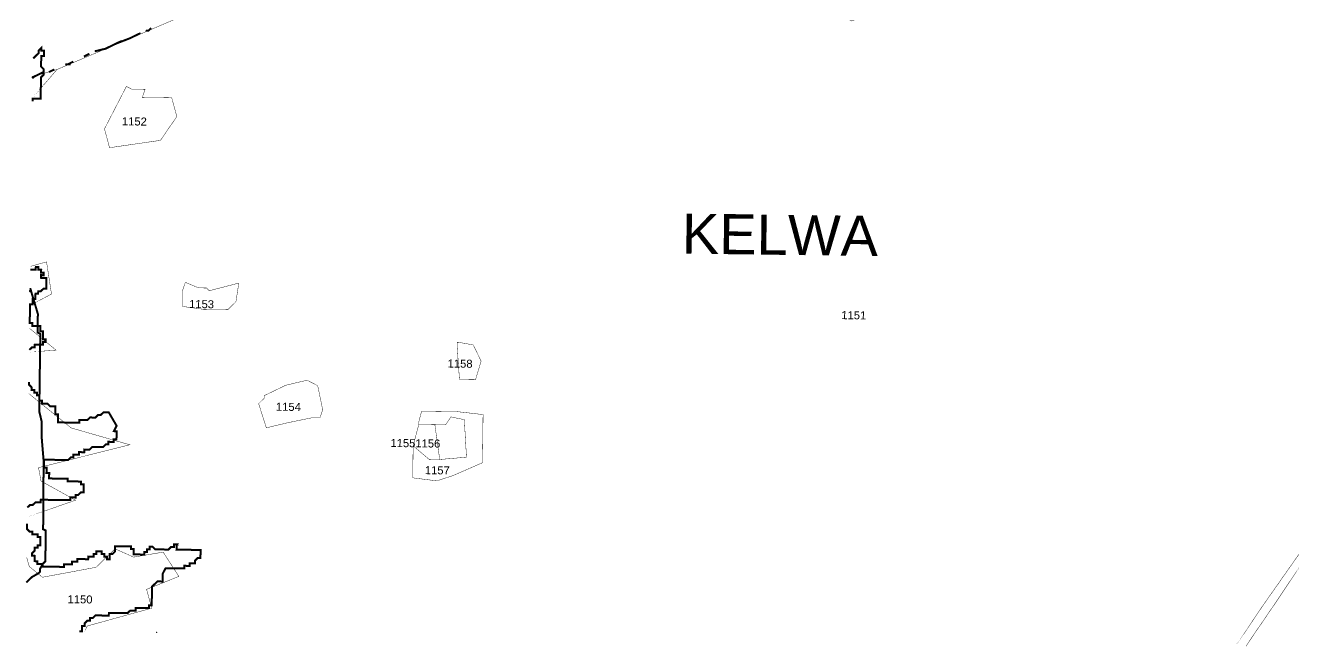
# Model space of a CAD drawing. Header units: metres. Extents: x 259278 to 277237, y 2171369 to 2185379.
# Drawn here: x 264101 to 265982, y 2171515 to 2172436 of the extents above; entities that cross this region are included whole.
import ezdxf

# ---------------------------------------------------------------- set-up
doc = ezdxf.new("R2010")
doc.units = ezdxf.units.M
doc.header["$MEASUREMENT"] = 0
for name, color, linetype in [('CRZ LINE FOR RIVER OR CREEK', 84, 'Continuous'), ('HAZARDS LINE', 1, 'Continuous'), ('SURVEY NO.', 7, 'Continuous'), ('SURVEY PLOT BOUNDARY', 35, 'Continuous'), ('VILLAGE BOUNDARY', 212, 'Continuous'), ('VILLAGE NAME', 3, 'Continuous')]:
    doc.layers.add(name, color=color, linetype=linetype)
doc.styles.add('PDF Arial', font='arial.ttf')

msp = doc.modelspace()

# ---------------------------------------------------------------- linework, layer by layer
at = {"layer": 'CRZ LINE FOR RIVER OR CREEK', "ltscale": 0.05, "const_width": 2.97}
msp.add_lwpolyline([(264103, 2171609.9), (264111, 2171617.8), (264121, 2171623.6), (264123, 2171625.5), (264123, 2171629.5), (264127.1, 2171637.4), (264131.1, 2171641.3), (264131.6, 2171675), (264131.7, 2171686.9), (264127.8, 2171688.9), (264128.1, 2171716.7), (264128.5, 2171790.8), (264125.6, 2171825.9), (264125.4, 2171849.7), (264122.1, 2171863.5), (264122.8, 2171917), (264123.1, 2171938.8), (264123.5, 2171970.5), (264123.6, 2171978.5), (264119.7, 2171980.5), (264120, 2172008.2), (264108.6, 2172046.5)], dxfattribs=at)
at = {"layer": 'CRZ LINE FOR RIVER OR CREEK', "lineweight": 50}
msp.add_point((264108.6, 2172042.1), dxfattribs=at)
at = {"layer": 'HAZARDS LINE', "lineweight": 18, "const_width": 2.97}
for points in [[(264112.2, 2172323.6), (264112.3, 2172327.6), (264124.2, 2172327.4), (264124.6, 2172359.1), (264128.6, 2172363), (264128.7, 2172371), (264124.8, 2172375), (264125, 2172390.8), (264129, 2172390.8), (264129.1, 2172398.7), (264125.1, 2172398.8), (264125.2, 2172402.7), (264121.2, 2172398.8), (264121.1, 2172394.9), (264117.1, 2172391), (264113.1, 2172387)], [(264107.4, 2171954.9), (264111.5, 2171958.8), (264115.4, 2171958.7), (264115.5, 2171962.7), (264127.4, 2171962.5), (264127.4, 2171966.5), (264131.4, 2171966.5), (264131.4, 2171970.4), (264127.5, 2171970.5), (264127.6, 2171982.4), (264123.7, 2171982.4), (264123.8, 2171990.4), (264111.9, 2171990.5), (264111.9, 2171994.5), (264108, 2171994.5), (264108.3, 2172022.3), (264112.3, 2172022.2), (264112.4, 2172030.2), (264116.4, 2172030.1), (264116.5, 2172038), (264120.4, 2172038), (264120.5, 2172041.9), (264124.4, 2172041.9), (264128.5, 2172045.8), (264132.4, 2172045.8), (264132.6, 2172061.6), (264124.7, 2172061.7), (264124.8, 2172065.7), (264128.7, 2172065.6), (264128.8, 2172069.6), (264124.8, 2172069.6), (264124.9, 2172073.6), (264120.9, 2172073.7), (264120.9, 2172077.6), (264117, 2172077.7), (264116.9, 2172073.7), (264109, 2172073.8)], [(264106.8, 2171907.3), (264106.8, 2171903.3), (264110.7, 2171899.3), (264110.6, 2171895.4), (264114.6, 2171895.3), (264114.6, 2171891.3), (264118.5, 2171891.3), (264118.5, 2171887.3), (264122.4, 2171887.3), (264122.3, 2171879.3), (264126.3, 2171879.3), (264126.2, 2171875.3), (264134.2, 2171875.2), (264138.1, 2171871.2), (264146, 2171871.1), (264145.9, 2171859.2), (264149.8, 2171859.2), (264149.7, 2171847.3), (264181.4, 2171846.8), (264181.4, 2171850.8), (264193.3, 2171850.7), (264197.3, 2171854.6), (264205.3, 2171854.5), (264209.3, 2171858.4), (264213.2, 2171858.3), (264217.3, 2171862.2), (264225.2, 2171862.1), (264236.8, 2171842.2), (264232.8, 2171834.3), (264236.7, 2171834.2), (264236.6, 2171822.3), (264232.6, 2171822.4), (264232.5, 2171818.4), (264224.6, 2171818.5), (264224.6, 2171814.6), (264220.6, 2171814.6), (264216.6, 2171810.7), (264200.7, 2171810.9), (264196.7, 2171807), (264188.8, 2171807.1), (264188.7, 2171803.1), (264180.8, 2171803.2), (264180.8, 2171799.3), (264172.8, 2171799.4), (264172.8, 2171795.4), (264168.8, 2171795.5), (264164.8, 2171791.5), (264129.1, 2171792), (264129, 2171780.1), (264132.9, 2171780.1), (264132.8, 2171772.1), (264136.8, 2171772.1), (264136.7, 2171764.2), (264140.7, 2171764.1), (264164.4, 2171763.8), (264164.4, 2171759.8), (264184.2, 2171759.6), (264184.2, 2171755.6), (264188.1, 2171755.5), (264188, 2171743.7), (264184, 2171743.7), (264180, 2171739.8), (264176, 2171739.8), (264176, 2171735.9), (264168, 2171736), (264168, 2171732), (264124.4, 2171732.6), (264124.3, 2171728.6), (264116.4, 2171728.7), (264112.4, 2171724.8), (264108.4, 2171724.9), (264104.4, 2171721)], [(264104.1, 2171697.2), (264104, 2171689.2), (264107.9, 2171685.2), (264111.9, 2171685.2), (264111.8, 2171681.2), (264119.7, 2171681.1), (264119.7, 2171677.1), (264123.7, 2171677.1), (264123.5, 2171665.2), (264119.5, 2171665.2), (264119.5, 2171661.3), (264115.5, 2171661.3), (264115.5, 2171657.4), (264111.5, 2171653.4), (264111.4, 2171649.5), (264115.4, 2171649.4), (264115.3, 2171641.5), (264119.2, 2171641.4), (264119.2, 2171637.5), (264127.1, 2171637.4), (264127.1, 2171633.4), (264158.8, 2171633), (264158.8, 2171637), (264170.7, 2171636.8), (264170.8, 2171640.8), (264178.7, 2171640.7), (264178.7, 2171644.6), (264194.6, 2171644.4), (264194.7, 2171648.4), (264202.6, 2171648.3), (264202.6, 2171652.3), (264206.6, 2171652.2), (264206.6, 2171656.2), (264214.6, 2171656.1), (264214.5, 2171652.1), (264218.5, 2171652.1), (264218.4, 2171648.1), (264222.4, 2171648), (264222.4, 2171644.1), (264226.3, 2171644), (264226.4, 2171651.9), (264230.4, 2171651.9), (264234.4, 2171655.8), (264234.5, 2171663.7), (264258.3, 2171663.4), (264258.2, 2171659.5), (264262.2, 2171659.4), (264262.1, 2171651.5), (264278, 2171651.3), (264278, 2171655.2), (264282, 2171655.2), (264282, 2171659.2), (264286, 2171659.1), (264286, 2171663.1), (264290, 2171663), (264293.9, 2171659), (264313.7, 2171658.7), (264317.7, 2171662.7), (264321.7, 2171662.6), (264321.8, 2171666.6), (264325.7, 2171666.5), (264325.6, 2171658.6), (264361.3, 2171658.1), (264361.1, 2171646.2), (264357.2, 2171646.3), (264353.2, 2171642.4), (264353.1, 2171638.4), (264345.2, 2171638.5), (264345.1, 2171634.5), (264337.2, 2171634.6), (264337.2, 2171630.7), (264309.4, 2171631), (264305.3, 2171623.2), (264305.2, 2171611.3), (264297.3, 2171611.4), (264293.2, 2171607.5), (264289.2, 2171603.5), (264288.9, 2171575.8), (264284.9, 2171575.8), (264284.8, 2171571.9), (264265, 2171572.1), (264265, 2171568.2), (264257, 2171568.3), (264253, 2171564.4), (264225.3, 2171564.7), (264225.2, 2171560.8), (264205.4, 2171561), (264201.4, 2171557.1), (264197.4, 2171557.2), (264197.4, 2171553.2), (264193.4, 2171553.2), (264189.4, 2171549.3), (264189.3, 2171545.4), (264185.4, 2171545.4), (264185.3, 2171537.5), (264181.3, 2171537.5)]]:
    msp.add_lwpolyline(points, dxfattribs=at)
msp.add_lwpolyline([(264329.7, 2171666.5), (264325.7, 2171666.5)], close=True, dxfattribs=at)
at = {"layer": 'HAZARDS LINE', "lineweight": 18}
msp.add_point((264296.3, 2171536), dxfattribs=at)
at = {"layer": 'SURVEY PLOT BOUNDARY', "lineweight": 18, "const_width": 0.595}
for points in [[(264112.3, 2172329), (264148.5, 2172370.7), (264284.1, 2172428.4), (264320, 2172443.8), (264359.8, 2172459.2), (264435.8, 2172509.7), (264475.9, 2172540.9), (264527.8, 2172572), (264551.8, 2172587.5), (264635.8, 2172642), (264735.1, 2172656.5), (264810.6, 2172667.4), (264878.1, 2172678.5), (264878, 2172670.5), (264917.6, 2172666), (264927.6, 2172523.2), (264983.3, 2172538.3), (265126.2, 2172544.4), (265134.1, 2172548.2), (265145.9, 2172536.2), (265181.3, 2172515.9), (265256.2, 2172479.2), (265327, 2172442.6), (265442.7, 2172492.7), (265467.8, 2172595.4), (265464.4, 2172639.1), (265563.8, 2172657.6), (265553.4, 2172772.8), (265601, 2172780.1), (265553.4, 2172772.8), (265438.2, 2172758.4), (265307.1, 2172740.3), (265303.1, 2172736.4), (265207.8, 2172725.7), (265195.9, 2172721.9), (265184, 2172722.1), (265112.5, 2172711.1), (265005.2, 2172696.6), (264894, 2172682.2), (264882.1, 2172678.4), (264878.1, 2172678.5), (264810.6, 2172667.4), (264735.1, 2172656.5), (264635.8, 2172642), (264551.8, 2172587.5), (264527.8, 2172572), (264475.9, 2172540.9), (264435.8, 2172509.7), (264359.8, 2172459.2), (264320, 2172443.8), (264284.1, 2172428.4), (264148.5, 2172370.7), (264112.7, 2172360.2), (264148.5, 2172370.7)], [(264251.3, 2172345.6), (264259.2, 2172341.5), (264279, 2172341.3), (264274.9, 2172329.4), (264318.5, 2172328.8), (264326.1, 2172301), (264301.8, 2172265.6), (264226.3, 2172254.7), (264218.8, 2172282.6)], [(264218.8, 2172282.6), (264226.3, 2172254.7), (264301.8, 2172265.6), (264326.1, 2172301), (264318.5, 2172328.8), (264274.9, 2172329.4), (264279, 2172341.3), (264259.2, 2172341.5), (264251.3, 2172345.6)], [(264108.3, 2172020.7), (264140.2, 2172037.7), (264132.9, 2172085.4), (264109.1, 2172078.7), (264132.9, 2172085.4), (264140.2, 2172037.7)], [(264370.3, 2172046.6), (264374.2, 2172042.6), (264418, 2172053.9), (264413.7, 2172026.2), (264401.6, 2172014.5), (264365.9, 2172015), (264334.3, 2172019.3), (264334.6, 2172043.1), (264338.7, 2172055), (264358.4, 2172046.8)], [(264365.9, 2172015), (264401.6, 2172014.5), (264413.7, 2172026.2), (264418, 2172053.9), (264374.2, 2172042.6), (264370.3, 2172046.6), (264358.4, 2172046.8), (264338.7, 2172055), (264334.6, 2172043.1), (264334.3, 2172019.3)], [(264107.4, 2171951.6), (264147.1, 2171954.4), (264107.9, 2171986.6), (264147.1, 2171954.4)], [(264777.3, 2171938.2), (264769, 2171910.6), (264745.2, 2171910.9), (264741.9, 2171958.5), (264742, 2171966.4), (264765.7, 2171962.2)], [(264745.2, 2171910.9), (264769, 2171910.6), (264777.3, 2171938.2), (264765.7, 2171962.2), (264742, 2171966.4), (264741.9, 2171958.5)], [(264542.4, 2171865.9), (264538.3, 2171854.1), (264526.4, 2171854.2), (264490.6, 2171846.8), (264458.8, 2171839.3), (264447.4, 2171875.1), (264455.4, 2171882.9), (264455.5, 2171886.9), (264487.4, 2171902.3), (264519.2, 2171909.9), (264535, 2171901.7)], [(264535, 2171901.7), (264519.2, 2171909.9), (264487.4, 2171902.3), (264455.5, 2171886.9), (264455.4, 2171882.9), (264447.4, 2171875.1), (264458.8, 2171839.3), (264490.6, 2171846.8), (264526.4, 2171854.2), (264538.3, 2171854.1), (264542.4, 2171865.9)], [(264104.2, 2171706.9), (264175.9, 2171731.9), (264124.7, 2171760.3), (264121, 2171780.2), (264256.3, 2171814.1), (264169.4, 2171839.1), (264106.6, 2171890), (264169.4, 2171839.1), (264256.3, 2171814.1), (264121, 2171780.2), (264124.7, 2171760.3), (264175.9, 2171731.9)], [(264780.2, 2171858.9), (264779.6, 2171811.3), (264779.3, 2171787.5), (264735.4, 2171768.3), (264711.5, 2171760.6), (264675.9, 2171765.1), (264676.5, 2171812.6), (264700.1, 2171792.5), (264715.9, 2171792.3), (264755.6, 2171795.7), (264752.4, 2171851.3), (264732.6, 2171855.5), (264724.5, 2171843.7), (264708.7, 2171843.9), (264684.9, 2171844.3), (264684.9, 2171848.2), (264689.1, 2171864), (264740.6, 2171863.4)], [(264740.6, 2171863.4), (264689.1, 2171864), (264684.9, 2171848.2), (264684.9, 2171844.3), (264676.5, 2171812.6), (264675.9, 2171765.1), (264711.5, 2171760.6), (264735.4, 2171768.3), (264779.3, 2171787.5), (264779.6, 2171811.3), (264780.2, 2171858.9)], [(264724.5, 2171843.7), (264732.6, 2171855.5), (264752.4, 2171851.3), (264755.6, 2171795.7), (264715.9, 2171792.3), (264708.7, 2171843.9)], [(264715.9, 2171792.3), (264700.1, 2171792.5), (264676.5, 2171812.6), (264684.9, 2171844.3), (264708.7, 2171843.9)], [(265895.8, 2171515.2), (265938.3, 2171578.1), (265990.8, 2171652.8), (266023.1, 2171699.9), (266070.6, 2171695.4), (266169.6, 2171682.2), (266221.1, 2171677.5), (266268.9, 2171696.7), (266308.8, 2171716.1), (266268.9, 2171696.7), (266221.1, 2171677.5), (266169.6, 2171682.2), (266070.6, 2171695.4), (266023.1, 2171699.9), (265990.8, 2171652.8), (265938.3, 2171578.1)], [(264189.2, 2171537.4), (264193.3, 2171545.3), (264288.8, 2171571.8), (264281.2, 2171599.7), (264329.1, 2171618.9), (264305.8, 2171654.9), (264262, 2171647.5), (264234.4, 2171659.8), (264206.3, 2171632.4), (264126.8, 2171617.6), (264107.2, 2171633.7), (264103.4, 2171647.2), (264107.2, 2171633.7), (264126.8, 2171617.6), (264206.3, 2171632.4), (264234.4, 2171659.8), (264262, 2171647.5), (264305.8, 2171654.9), (264329.1, 2171618.9), (264281.2, 2171599.7), (264288.8, 2171571.8), (264193.3, 2171545.3)]]:
    msp.add_lwpolyline(points, close=True, dxfattribs=at)
msp.add_lwpolyline([(265998.6, 2171644.7), (265954.1, 2171577.9), (265921.8, 2171530.7), (265911.4, 2171515), (265921.8, 2171530.7), (265954.1, 2171577.9), (265998.6, 2171644.7)], dxfattribs=at)
at = {"layer": 'VILLAGE BOUNDARY', "const_width": 2.97}
for points in [[(264272.2, 2172424.6), (264256.2, 2172416.9), (264236.3, 2172409.2)], [(264280.1, 2172428.5), (264284.1, 2172428.4), (264288.1, 2172432.3)], [(264204.4, 2172397.7), (264220.3, 2172401.5), (264244.3, 2172413.1)], [(264172.5, 2172382.3), (264164.5, 2172378.4)], [(264196.4, 2172393.9), (264188.4, 2172390)], [(264128.7, 2172367), (264112.7, 2172359.3)], [(264136.6, 2172366.9), (264144.6, 2172370.8)], [(264160.5, 2172378.5), (264168.5, 2172378.4)]]:
    msp.add_lwpolyline(points, dxfattribs=at)
at = {"layer": 'VILLAGE BOUNDARY', "lineweight": 50}
msp.add_point((264112.7, 2172359.3), dxfattribs=at)

# ---------------------------------------------------------------- texts
at = {"layer": 'SURVEY NO.', "char_height": 11.89, "attachment_point": 7, "rotation": 359.2544, "style": 'PDF Arial'}
for s, insert in [('1152', (264244.6, 2172287.8)), ('1153', (264344.2, 2172016.8)), ('1151', (265311.4, 2172000.3)), ('1158', (264727.6, 2171928.6)), ('1154', (264473, 2171864.5)), ('11551156', (264642.8, 2171810.7)), ('1157', (264693.8, 2171770.4)), ('1150', (264164, 2171579))]:
    msp.add_mtext(s, dxfattribs=dict(at, insert=insert))
at = {"layer": 'VILLAGE NAME', "insert": (265074.7, 2172097.7), "char_height": 59.47, "attachment_point": 7, "rotation": 359.2544, "style": 'PDF Arial'}
msp.add_mtext('KELWA', dxfattribs=at)

doc.saveas('drawing.dxf')
